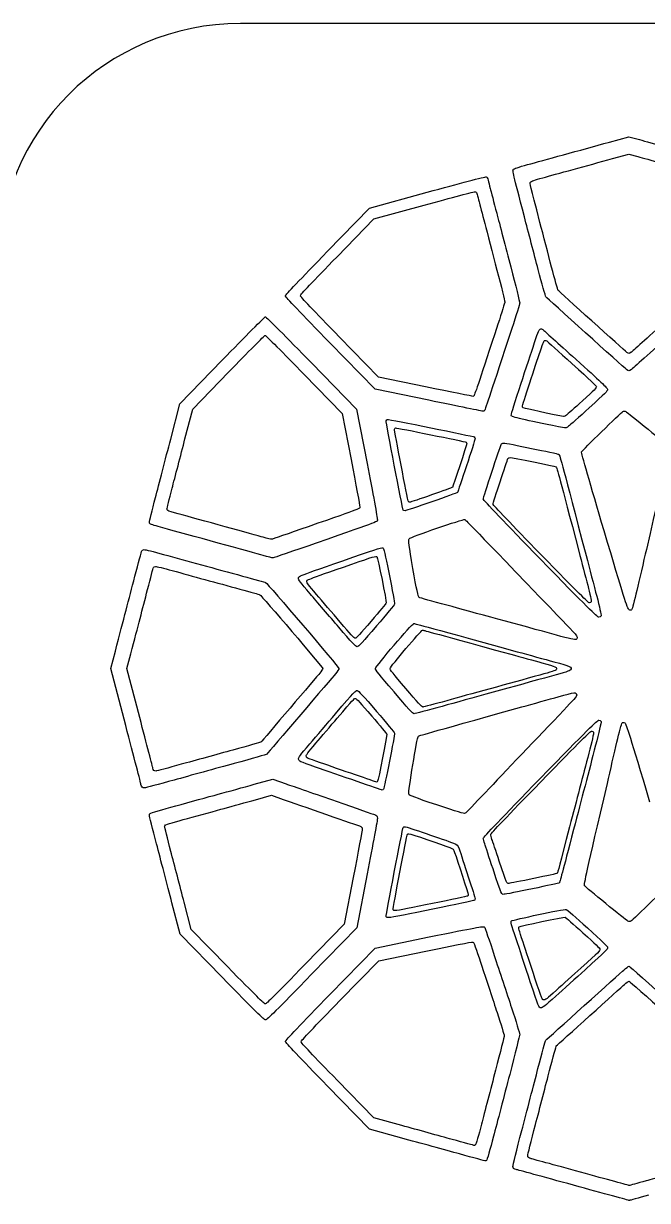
# Model space of a CAD drawing. Extents: x 1192 to 2211, y 426 to 1276.
# Drawn here: x 1711.9 to 1961.5, y 804.7 to 1275.9 of the extents above; entities that cross this region are included whole.
import ezdxf

# ---------------------------------------------------------------- set-up
doc = ezdxf.new("R2010")
doc.units = 0
doc.layers.add('K0102_Printing', color=7, linetype='CONTINUOUS')

msp = doc.modelspace()

# ---------------------------------------------------------------- linework, layer by layer
at = {"layer": 'K0102_Printing', "color": 1}
for points in [[(2114.074147, 1275.868068), (1798.636155, 1275.868068)], [(1947.474151, 1221.786069), (1954.092151, 1223.615069), (1957.659151, 1222.627069)], [(1833.480154, 1184.68807), (1850.331154, 1201.99307), (1873.382153, 1208.33707)], [(1874.015153, 1125.048072), (1852.503154, 1129.446072), (1834.566154, 1147.849071)], [(1954.943151, 1144.246071), (1954.943151, 1144.249071)], [(1776.449156, 1109.612072), (1779.537156, 1121.551072), (1793.858155, 1136.294072)], [(1824.101154, 1135.395072), (1839.339154, 1119.753072), (1842.897154, 1101.403072)], [(1758.346156, 998.036075), (1753.224156, 1017.627075), (1754.790156, 1023.609074)], [(1804.615155, 965.136076), (1811.042155, 966.908076), (1815.687155, 965.302076)], [(1843.755154, 934.064077), (1840.149154, 915.357077), (1824.644154, 899.403078)], [(1793.455155, 898.334078), (1778.962156, 913.222077), (1776.135156, 924.071077)], [(1838.398154, 884.713078), (1853.960154, 900.682077), (1872.754153, 904.531077)], [(1863.263153, 834.692079), (1852.052154, 837.773079), (1837.442154, 852.765079)]]:
    msp.add_lwpolyline(points, dxfattribs=at)
at = {"layer": 'K0102_Printing', "color": 4}
for points in [[(1946.320451, 1228.418969), (1954.089451, 1230.566969), (1958.277451, 1229.406969)], [(1837.292454, 1182.51647), (1852.003454, 1197.62447), (1872.127453, 1203.16347)], [(1872.680453, 1130.449472), (1853.899454, 1134.288472), (1838.240454, 1150.355471)], [(1770.726456, 1109.500972), (1774.378456, 1123.617972), (1791.312455, 1141.051971)], [(1827.074454, 1139.988972), (1845.093454, 1121.492972), (1849.300454, 1099.793973)], [(1955.089451, 1137.379972), (1955.089451, 1137.383972)], [(1746.769456, 1017.634075), (1748.593456, 1024.602074)], [(1752.734456, 994.817075), (1746.769456, 1017.634075)], [(1804.117355, 971.317076), (1811.538355, 973.364076), (1816.902355, 971.509076)], [(1849.312354, 935.438077), (1845.148354, 913.837077), (1827.245354, 895.415078)], [(1791.230355, 894.181078), (1774.495356, 911.372077), (1771.230356, 923.899077)], [(1834.566354, 887.352078), (1852.503354, 905.759077), (1874.167353, 910.196077)], [(1863.226353, 829.696079), (1850.304354, 833.247079), (1833.464354, 850.528079)]]:
    msp.add_lwpolyline(points, dxfattribs=at)
at = {"layer": 'K0102_Printing', "color": 1}
for points in [[(1914.656152, 1212.41707)], [(1833.480154, 1184.68807)], [(1913.854152, 1130.371072)], [(1860.264153, 1113.554072)], [(1771.295156, 1089.808073)], [(1899.707153, 1083.403073)], [(1843.191154, 1059.445074)], [(1844.678154, 1005.650075)], [(1881.160153, 1004.762075)], [(1918.654152, 972.173076)], [(1889.764153, 927.198077)], [(1910.136152, 914.247077)], [(1808.546155, 883.449078)], [(1954.222151, 810.73308)]]:
    msp.add_lwpolyline(points, close=True, dxfattribs=at)
at = {"layer": 'K0102_Printing', "color": 4}
for points in [[(1901.282452, 1177.094471)], [(1827.074454, 1139.988972)], [(1910.109452, 1129.341072)], [(1926.015452, 1103.438072)], [(1885.437453, 1088.153073)], [(1881.247253, 1042.991674)], [(1838.011454, 1034.164974)], [(1879.308453, 1002.528075)], [(1855.882354, 969.388076)], [(1896.645253, 968.028276)], [(1762.195356, 958.927076)], [(1936.267152, 930.732677)], [(1892.503353, 925.567077)], [(1904.105452, 927.278077)], [(1945.562451, 905.938077)], [(1816.628355, 868.380078)], [(1907.624352, 818.37208)]]:
    msp.add_lwpolyline(points, close=True, dxfattribs=at)
at = {"layer": 'K0102_Printing', "color": 1}
for points in [[(1798.636155, 1275.868068), (1744.913156, 1275.868068), (1701.663157, 1232.618069), (1701.663157, 1178.892071)], [(1919.567152, 1214.09707), (1924.817152, 1215.53707), (1937.550152, 1219.04407), (1947.474151, 1221.786069)], [(1957.659151, 1222.627069), (1961.757151, 1221.496069), (1970.341151, 1219.13407), (1983.58915, 1215.49107)], [(1873.382153, 1208.33707), (1886.062153, 1211.82907), (1896.660153, 1214.61007), (1896.937153, 1214.52007)], [(1896.937153, 1214.52007), (1897.242153, 1214.41907), (1897.558153, 1213.88807), (1897.734153, 1213.17307)], [(1897.734153, 1213.17307), (1897.898153, 1212.52007), (1898.281153, 1211.03607), (1898.585153, 1209.87207)], [(1918.480152, 1196.25007), (1914.523152, 1211.37507), (1914.384152, 1211.97007), (1914.656152, 1212.41707)], [(1914.656152, 1212.41707), (1914.820152, 1212.68607), (1916.480152, 1213.25107), (1919.567152, 1214.09707)], [(1898.585153, 1209.87207), (1898.890153, 1208.70807), (1900.050152, 1204.25907), (1901.163152, 1199.98907)], [(1901.163152, 1199.98907), (1902.277152, 1195.72007), (1904.804152, 1186.04007), (1906.777152, 1178.477071)], [(1923.147152, 1178.381071), (1921.860152, 1183.31507), (1919.761152, 1191.35607), (1918.480152, 1196.25007)], [(1816.628155, 1166.813071), (1816.628155, 1167.188071), (1822.394154, 1173.306071), (1833.480154, 1184.68807)], [(1906.777152, 1178.477071), (1908.753152, 1170.915071), (1910.371152, 1164.411071), (1910.371152, 1164.028071)], [(1925.785152, 1169.035071), (1925.622152, 1169.241071), (1924.435152, 1173.444071), (1923.147152, 1178.381071)], [(1953.240151, 1144.243071), (1952.182151, 1145.084071), (1926.125152, 1168.620071), (1925.785152, 1169.035071)], [(1834.566154, 1147.849071), (1822.749154, 1159.970071), (1816.628155, 1166.442071), (1816.628155, 1166.813071)], [(1910.371152, 1164.028071), (1910.371152, 1163.645071), (1908.960152, 1159.032071), (1907.234152, 1153.778071)], [(1968.847151, 1156.692071), (1961.591151, 1150.145071), (1955.336151, 1144.545071), (1954.943151, 1144.246071)], [(1793.858155, 1136.294072), (1801.736155, 1144.404071), (1808.334155, 1151.037071), (1808.522155, 1151.037071)], [(1808.522155, 1151.037071), (1808.710155, 1151.037071), (1815.723155, 1143.997071), (1824.101154, 1135.395072)], [(1907.234152, 1153.778071), (1899.210153, 1129.345072), (1896.531153, 1121.333072), (1896.281153, 1121.005072)], [(1918.159152, 1143.419071), (1919.555152, 1147.661071), (1919.993152, 1148.759071), (1920.359152, 1148.928071)], [(1920.359152, 1148.928071), (1920.692152, 1149.080071), (1920.911152, 1149.048071), (1921.184152, 1148.808071)], [(1921.184152, 1148.808071), (1921.385152, 1148.627071), (1925.925152, 1144.547071), (1931.265152, 1139.738072)], [(1913.854152, 1130.371072), (1915.264152, 1134.632072), (1917.199152, 1140.503071), (1918.159152, 1143.419071)], [(1954.943151, 1144.249071), (1954.065151, 1143.583071), (1954.069151, 1143.583071), (1953.240151, 1144.243071)], [(1931.265152, 1139.738072), (1938.837152, 1132.924072), (1940.992151, 1130.872072), (1941.039151, 1130.434072)], [(1911.493152, 1122.237072), (1911.343152, 1122.522072), (1911.943152, 1124.589072), (1913.854152, 1130.371072)], [(1941.039151, 1130.434072), (1941.094151, 1129.942072), (1940.394151, 1129.234072), (1935.456152, 1124.779072)], [(1895.769153, 1120.653072), (1895.636153, 1120.653072), (1885.847153, 1122.630072), (1874.015153, 1125.048072)], [(1927.842152, 1118.556072), (1917.440152, 1120.596072), (1911.670152, 1121.899072), (1911.493152, 1122.237072)], [(1935.456152, 1124.779072), (1932.351152, 1121.979072), (1929.474152, 1119.411072), (1929.063152, 1119.075072)], [(1896.281153, 1121.005072), (1896.132153, 1120.810072), (1895.902153, 1120.653072), (1895.769153, 1120.653072)], [(1929.063152, 1119.075072), (1928.585152, 1118.682072), (1928.147152, 1118.496072), (1927.842152, 1118.556072)], [(1865.822153, 1084.474073), (1865.577153, 1084.878073), (1860.153153, 1113.259072), (1860.264153, 1113.554072)], [(1860.264153, 1113.554072), (1860.324153, 1113.714072), (1860.512153, 1113.901072), (1860.683153, 1113.967072)], [(1860.683153, 1113.967072), (1861.001153, 1114.091072), (1888.511153, 1108.540072), (1888.950153, 1108.263072)], [(1771.295156, 1089.808073), (1772.432156, 1094.132073), (1774.747156, 1103.045072), (1776.449156, 1109.612072)], [(1889.188153, 1107.685072), (1889.188153, 1107.157072), (1883.703153, 1090.467073), (1883.440153, 1090.197073)], [(1888.950153, 1108.263072), (1889.081153, 1108.178072), (1889.188153, 1107.920072), (1889.188153, 1107.685072)], [(1842.897154, 1101.403072), (1844.857154, 1091.311073), (1846.422154, 1082.745073), (1846.379154, 1082.365073)], [(1899.707153, 1083.403073), (1899.707153, 1083.872073), (1905.264152, 1100.913072), (1905.671152, 1101.695072)], [(1905.671152, 1101.695072), (1905.824152, 1101.991072), (1906.150152, 1102.167072), (1906.542152, 1102.167072)], [(1906.542152, 1102.167072), (1907.320152, 1102.171072), (1924.475152, 1098.654073), (1924.915152, 1098.406073)], [(1924.915152, 1098.406073), (1925.212152, 1098.237073), (1926.349152, 1094.011073), (1934.017152, 1064.599073)], [(1769.234156, 1081.540073), (1769.234156, 1081.761073), (1770.162156, 1085.481073), (1771.295156, 1089.808073)], [(1883.440153, 1090.197073), (1883.335153, 1090.089073), (1879.579153, 1088.713073), (1875.091153, 1087.140073)], [(1866.444153, 1084.261073), (1866.174153, 1084.255073), (1865.895153, 1084.350073), (1865.822153, 1084.474073)], [(1875.091153, 1087.140073), (1870.605153, 1085.564073), (1866.715153, 1084.271073), (1866.444153, 1084.261073)], [(1769.525156, 1080.892073), (1769.367156, 1081.027073), (1769.234156, 1081.318073), (1769.234156, 1081.540073)], [(1773.770156, 1079.568073), (1771.597156, 1080.162073), (1769.687156, 1080.757073), (1769.525156, 1080.892073)], [(1807.710155, 1070.229073), (1804.713155, 1071.071073), (1781.364155, 1077.496073), (1773.770156, 1079.568073)], [(1846.379154, 1082.365073), (1846.290154, 1081.559073), (1848.087154, 1082.249073), (1825.729154, 1074.430073)], [(1918.687152, 1063.478073), (1907.281152, 1075.194073), (1899.707153, 1083.142073), (1899.707153, 1083.403073)], [(1825.729154, 1074.430073), (1817.864155, 1071.682073), (1811.274155, 1069.420073), (1811.078155, 1069.406073)], [(1811.078155, 1069.406073), (1810.888155, 1069.389073), (1809.371155, 1069.763073), (1807.710155, 1070.229073)], [(1843.191154, 1059.445074), (1851.789154, 1062.434073), (1852.942154, 1062.779073), (1853.233154, 1062.469073)], [(1853.233154, 1062.469073), (1853.569154, 1062.117073), (1857.107154, 1044.534074), (1856.971154, 1043.908074)], [(1938.282152, 1043.987074), (1937.774152, 1043.987074), (1934.398152, 1047.343074), (1918.687152, 1063.478073)], [(1934.017152, 1064.599073), (1935.095152, 1060.454073), (1936.699152, 1054.324074), (1937.579152, 1050.977074)], [(1761.492156, 1049.351074), (1762.679156, 1053.952074), (1763.739156, 1057.880074), (1763.846156, 1058.078074)], [(1763.846156, 1058.078074), (1763.953156, 1058.278074), (1764.305156, 1058.477074), (1764.634156, 1058.517074)], [(1764.634156, 1058.517074), (1764.963156, 1058.558074), (1767.981156, 1057.829074), (1771.339156, 1056.900074)], [(1771.339156, 1056.900074), (1779.348156, 1054.684074), (1789.111155, 1052.001074), (1798.451155, 1049.444074)], [(1825.231154, 1052.518074), (1825.302154, 1053.281074), (1823.981154, 1052.773074), (1843.191154, 1059.445074)], [(1829.098154, 1047.277074), (1825.745154, 1051.180074), (1825.183154, 1051.942074), (1825.231154, 1052.518074)], [(1937.579152, 1050.977074), (1938.462152, 1047.611074), (1939.114152, 1044.691074), (1939.035152, 1044.440074)], [(1754.790156, 1023.609074), (1757.832156, 1035.224074), (1759.355156, 1041.077074), (1761.492156, 1049.351074)], [(1798.451155, 1049.444074), (1802.607155, 1048.308074), (1806.186155, 1047.305074), (1806.403155, 1047.215074)], [(1806.403155, 1047.215074), (1806.983155, 1046.973074), (1831.615154, 1018.082075), (1831.615154, 1017.643075)], [(1838.545154, 1036.241074), (1835.508154, 1039.798074), (1831.257154, 1044.764074), (1829.098154, 1047.277074)], [(1856.971154, 1043.908074), (1856.933154, 1043.730074), (1854.245154, 1040.476074), (1851.001154, 1036.680074)], [(1939.035152, 1044.440074), (1938.944152, 1044.143074), (1938.687152, 1043.987074), (1938.282152, 1043.987074)], [(1851.001154, 1036.680074), (1846.513154, 1031.427074), (1844.978154, 1029.778074), (1844.588154, 1029.778074)], [(1844.588154, 1029.778074), (1844.193154, 1029.778074), (1842.739154, 1031.332074), (1838.545154, 1036.241074)], [(1858.485154, 1017.704075), (1858.578154, 1018.436075), (1870.957153, 1032.995074), (1871.487153, 1032.995074)], [(1871.487153, 1032.995074), (1871.929153, 1032.995074), (1872.438153, 1032.855074), (1906.804152, 1023.388074)], [(1906.804152, 1023.388074), (1910.667152, 1022.323074), (1916.287152, 1020.782074), (1919.289152, 1019.963075)], [(1864.778153, 1009.660075), (1859.627154, 1015.694075), (1858.426154, 1017.224075), (1858.485154, 1017.704075)], [(1919.289152, 1019.963075), (1924.940152, 1018.422075), (1925.509152, 1018.146075), (1924.985152, 1017.188075)], [(1830.377154, 1015.795075), (1829.401154, 1014.638075), (1807.433155, 988.880075), (1806.856155, 988.220075)], [(1831.615154, 1017.643075), (1831.615154, 1017.439075), (1831.057154, 1016.607075), (1830.377154, 1015.795075)], [(1918.477152, 1015.058075), (1906.207152, 1011.691075), (1890.052153, 1007.232075), (1881.160153, 1004.762075)], [(1924.985152, 1017.188075), (1924.833152, 1016.905075), (1922.873152, 1016.263075), (1918.477152, 1015.058075)], [(1871.646153, 1002.230075), (1871.274153, 1002.213075), (1869.539153, 1004.087075), (1864.778153, 1009.660075)], [(1837.401154, 997.842075), (1843.894154, 1005.456075), (1844.075154, 1005.650075), (1844.678154, 1005.650075)], [(1844.678154, 1005.650075), (1845.068154, 1005.650075), (1846.665154, 1003.928075), (1851.164154, 998.655075)], [(1881.160153, 1004.762075), (1876.202153, 1003.381075), (1871.919153, 1002.243075), (1871.646153, 1002.230075)], [(1763.584156, 977.839076), (1763.520156, 978.171076), (1761.163156, 987.261075), (1758.346156, 998.036075)], [(1828.797154, 987.775075), (1830.929154, 990.261075), (1834.801154, 994.789075), (1837.401154, 997.842075)], [(1851.164154, 998.655075), (1854.446154, 994.809075), (1857.165154, 991.513075), (1857.204154, 991.332075)], [(1857.204154, 991.332075), (1857.309154, 990.830075), (1853.780154, 972.864076), (1853.508154, 972.527076)], [(1918.654152, 972.173076), (1935.131152, 989.097075), (1938.647152, 992.593075), (1939.180152, 992.593075)], [(1939.969152, 992.133075), (1940.047151, 991.880075), (1939.183152, 988.131075), (1938.050152, 983.806075)], [(1939.180152, 992.593075), (1939.600152, 992.593075), (1939.876152, 992.433075), (1939.969152, 992.133075)], [(1795.621155, 985.013075), (1789.516155, 983.339075), (1780.223155, 980.777075), (1774.967156, 979.315076)], [(1806.856155, 988.220075), (1806.779155, 988.132075), (1801.721155, 986.687075), (1795.621155, 985.013075)], [(1824.987154, 982.564075), (1824.927154, 983.161075), (1825.452154, 983.876075), (1828.797154, 987.775075)], [(1830.709154, 979.921076), (1825.140154, 981.846075), (1825.055154, 981.885075), (1824.987154, 982.564075)], [(1938.050152, 983.806075), (1935.592152, 974.416076), (1933.195152, 965.236076), (1930.361152, 954.345076)], [(1764.789156, 976.645076), (1764.087156, 976.625076), (1763.752156, 976.957076), (1763.584156, 977.839076)], [(1774.967156, 979.315076), (1769.708156, 977.856076), (1765.127156, 976.652076), (1764.789156, 976.645076)], [(1844.609154, 975.097076), (1840.074154, 976.675076), (1833.820154, 978.846076), (1830.709154, 979.921076)], [(1853.062154, 972.231076), (1852.948154, 972.231076), (1849.144154, 973.520076), (1844.609154, 975.097076)], [(1853.508154, 972.527076), (1853.377154, 972.362076), (1853.178154, 972.231076), (1853.062154, 972.231076)], [(1898.769153, 951.252076), (1898.769153, 951.586076), (1905.349152, 958.506076), (1918.654152, 972.173076)], [(1777.478156, 957.657076), (1782.190155, 958.956076), (1788.779155, 960.772076), (1792.118155, 961.692076)], [(1792.118155, 961.692076), (1795.457155, 962.612076), (1801.080155, 964.161076), (1804.615155, 965.136076)], [(1815.687155, 965.302076), (1818.241155, 964.415076), (1826.062154, 961.689076), (1833.068154, 959.243076)], [(1768.607156, 955.038076), (1768.773156, 955.176076), (1772.761156, 956.354076), (1777.478156, 957.657076)], [(1833.068154, 959.243076), (1840.074154, 956.797076), (1846.018154, 954.737076), (1846.282154, 954.663076)], [(1768.310156, 954.406076), (1768.310156, 954.615076), (1768.445156, 954.899076), (1768.607156, 955.038076)], [(1770.807156, 944.473076), (1769.433156, 949.727076), (1768.310156, 954.196076), (1768.310156, 954.406076)], [(1847.357154, 953.411076), (1847.357154, 953.056076), (1845.737154, 944.351076), (1843.755154, 934.064077)], [(1846.282154, 954.663076), (1847.047154, 954.449076), (1847.351154, 954.097076), (1847.357154, 953.411076)], [(1930.361152, 954.345076), (1926.404152, 939.159077), (1925.513152, 935.829077), (1925.363152, 935.676077)], [(1859.692154, 921.072077), (1859.566154, 921.406077), (1865.187153, 950.854076), (1865.464153, 951.310076)], [(1865.464153, 951.310076), (1865.541153, 951.442076), (1865.808153, 951.548076), (1866.052153, 951.548076)], [(1866.052153, 951.548076), (1866.475153, 951.548076), (1879.405153, 947.150076), (1882.428153, 945.980076)], [(1899.278153, 949.278076), (1898.998153, 950.087076), (1898.769153, 950.975076), (1898.769153, 951.252076)], [(1902.183152, 940.527076), (1900.866152, 944.529076), (1899.559153, 948.469076), (1899.278153, 949.278076)], [(1776.135156, 924.071077), (1774.575156, 930.035077), (1772.180156, 939.217077), (1770.807156, 944.473076)], [(1882.428153, 945.980076), (1883.780153, 945.454076), (1883.830153, 945.405076), (1884.342153, 944.017076)], [(1884.342153, 944.017076), (1885.482153, 940.911076), (1889.764153, 927.631077), (1889.764153, 927.198077)], [(1906.028152, 931.667077), (1905.052152, 931.637077), (1905.298152, 931.074077), (1902.183152, 940.527076)], [(1916.015152, 933.603077), (1910.959152, 932.552077), (1906.462152, 931.681077), (1906.028152, 931.667077)], [(1925.363152, 935.676077), (1925.281152, 935.591077), (1921.075152, 934.658077), (1916.015152, 933.603077)], [(1875.519153, 923.610077), (1867.942153, 922.050077), (1861.308153, 920.768077), (1860.779153, 920.758077)], [(1889.530153, 926.591077), (1889.401153, 926.508077), (1883.097153, 925.166077), (1875.519153, 923.610077)], [(1889.764153, 927.198077), (1889.764153, 926.944077), (1889.659153, 926.673077), (1889.530153, 926.591077)], [(1860.779153, 920.758077), (1860.154153, 920.745077), (1859.771154, 920.857077), (1859.692154, 921.072077)], [(1911.703152, 908.149077), (1910.054152, 913.157077), (1909.847152, 913.959077), (1910.136152, 914.247077)], [(1910.136152, 914.247077), (1910.471152, 914.586077), (1927.917152, 918.269077), (1928.525152, 918.131077)], [(1928.525152, 918.131077), (1928.702152, 918.092077), (1931.916152, 915.296077), (1935.671152, 911.918077)], [(1935.671152, 911.918077), (1940.813151, 907.289077), (1942.495151, 905.643077), (1942.495151, 905.242077)], [(1872.754153, 904.531077), (1888.856153, 907.825077), (1891.597153, 908.330077), (1891.875153, 908.035077)], [(1891.875153, 908.035077), (1892.054153, 907.846077), (1893.613153, 903.393077), (1895.342153, 898.136078)], [(1916.461152, 893.719078), (1914.890152, 898.487078), (1912.748152, 904.983077), (1911.703152, 908.149077)], [(1942.495151, 905.242077), (1942.495151, 904.624077), (1942.304151, 904.437077), (1934.876152, 897.758078)], [(1808.546155, 883.449078), (1808.072155, 883.449078), (1804.933155, 886.545078), (1793.455155, 898.334078)], [(1824.644154, 899.403078), (1812.351155, 886.748078), (1809.022155, 883.449078), (1808.546155, 883.449078)], [(1895.342153, 898.136078), (1897.067153, 892.883078), (1899.761153, 884.703078), (1901.323152, 879.962078)], [(1934.876152, 897.758078), (1931.899152, 895.079078), (1927.480152, 891.094078), (1925.056152, 888.900078)], [(1919.979152, 884.981078), (1919.319152, 885.049078), (1919.289152, 885.124078), (1916.461152, 893.719078)], [(1925.030152, 866.626078), (1925.722152, 867.263078), (1951.167151, 890.153078), (1952.300151, 891.161078)], [(1952.300151, 891.161078), (1953.101151, 891.869078), (1953.922151, 892.452078), (1954.126151, 892.452078)], [(1954.126151, 892.452078), (1954.562151, 892.452078), (1983.13015, 866.762078), (1983.36815, 866.156078)], [(1925.056152, 888.900078), (1921.268152, 885.473078), (1920.551152, 884.921078), (1919.979152, 884.981078)], [(1822.836154, 868.253078), (1822.836154, 868.579078), (1828.146154, 874.193078), (1838.398154, 884.713078)], [(1901.323152, 879.962078), (1902.886152, 875.217078), (1904.164152, 871.062078), (1904.164152, 870.730078)], [(1837.442154, 852.765079), (1827.831154, 862.634078), (1822.836154, 867.931078), (1822.836154, 868.253078)], [(1904.164152, 870.730078), (1904.164152, 870.398078), (1902.601152, 864.139078), (1900.690152, 856.819079)], [(1922.343152, 856.752079), (1923.733152, 862.102078), (1924.941152, 866.544078), (1925.030152, 866.626078)], [(1900.690152, 856.819079), (1898.781153, 849.503079), (1896.253153, 839.827079), (1895.078153, 835.316079)], [(1916.691152, 835.091079), (1918.412152, 841.655079), (1920.953152, 851.404079), (1922.343152, 856.752079)], [(1883.307153, 829.172079), (1878.448153, 830.514079), (1869.427153, 832.998079), (1863.263153, 834.692079)], [(1895.078153, 835.316079), (1893.901153, 830.809079), (1892.807153, 827.037079), (1892.648153, 826.932079)], [(1913.568152, 822.624079), (1913.568152, 822.914079), (1914.972152, 828.524079), (1916.691152, 835.091079)], [(1892.251153, 826.739079), (1892.194153, 826.735079), (1888.168153, 827.834079), (1883.307153, 829.172079)], [(1892.648153, 826.932079), (1892.488153, 826.827079), (1892.308153, 826.742079), (1892.251153, 826.739079)], [(1914.764152, 821.490079), (1913.936152, 821.661079), (1913.568152, 822.008079), (1913.568152, 822.624079)], [(1934.687152, 816.04308), (1924.060152, 818.97308), (1915.094152, 821.425079), (1914.764152, 821.490079)], [(1954.222151, 810.73308), (1954.103151, 810.72308), (1945.311151, 813.11108), (1934.687152, 816.04308)], [(1980.56915, 817.95508), (1973.317151, 815.97208), (1964.471151, 813.54308), (1960.911151, 812.55208)], [(1960.911151, 812.55208), (1957.352151, 811.56408), (1954.341151, 810.74308), (1954.222151, 810.73308)]]:
    msp.add_open_spline(points, degree=3, dxfattribs=at)
at = {"layer": 'K0102_Printing', "color": 4}
for points in [[(1913.554452, 1219.39197), (1919.718452, 1221.082969), (1934.667452, 1225.199969), (1946.320451, 1228.418969)], [(1958.277451, 1229.406969), (1963.089451, 1228.078969), (1973.167451, 1225.305969), (1988.72245, 1221.027969)], [(1912.277452, 1198.43797), (1907.632452, 1216.19597), (1907.468452, 1216.89497), (1907.788452, 1217.41897)], [(1907.788452, 1217.41897), (1907.980452, 1217.73497), (1909.929452, 1218.39897), (1913.554452, 1219.39197)], [(1872.127453, 1203.16347), (1883.197453, 1206.21147), (1892.449453, 1208.63947), (1892.691453, 1208.56147)], [(1892.691453, 1208.56147), (1892.958453, 1208.47247), (1893.234453, 1208.00947), (1893.387453, 1207.38547)], [(1893.387453, 1207.38547), (1893.530453, 1206.81447), (1893.865453, 1205.51947), (1894.130453, 1204.50347)], [(1894.130453, 1204.50347), (1894.396453, 1203.48647), (1895.409453, 1199.60247), (1896.381453, 1195.87547)], [(1917.757452, 1177.457971), (1916.246452, 1183.25097), (1913.781452, 1192.69197), (1912.277452, 1198.43797)], [(1896.381453, 1195.87547), (1897.353453, 1192.14847), (1899.559453, 1183.69747), (1901.282452, 1177.094471)], [(1822.579454, 1166.911471), (1822.579454, 1167.238471), (1827.613454, 1172.579471), (1837.292454, 1182.51647)], [(1901.282452, 1177.094471), (1903.007452, 1170.492471), (1904.420452, 1164.814471), (1904.420452, 1164.479471)], [(1920.855452, 1166.484971), (1920.663452, 1166.726971), (1919.269452, 1171.660971), (1917.757452, 1177.457971)], [(1838.240454, 1150.355471), (1827.923454, 1160.937471), (1822.579454, 1166.587471), (1822.579454, 1166.911471)], [(1904.420452, 1164.479471), (1904.420452, 1164.145471), (1903.188452, 1160.118471), (1901.681452, 1155.531471)], [(1953.089451, 1137.375972), (1951.847451, 1138.363972), (1921.253452, 1165.996971), (1920.855452, 1166.484971)], [(1791.312455, 1141.051971), (1800.628455, 1150.641971), (1808.429455, 1158.484971), (1808.652455, 1158.484971)], [(1808.652455, 1158.484971), (1808.874455, 1158.484971), (1817.167455, 1150.160971), (1827.074454, 1139.988972)], [(1901.681452, 1155.531471), (1894.676453, 1134.200472), (1892.337453, 1127.206472), (1892.119453, 1126.919472)], [(1915.714452, 1146.329071), (1917.531452, 1151.852071), (1918.101452, 1153.282071), (1918.578452, 1153.501071)], [(1918.578452, 1153.501071), (1919.011452, 1153.700071), (1919.296452, 1153.657071), (1919.652452, 1153.345071)], [(1919.652452, 1153.345071), (1919.913452, 1153.110071), (1925.824452, 1147.798071), (1932.777452, 1141.536071)], [(1971.413451, 1151.992971), (1962.894451, 1144.305971), (1955.550451, 1137.730972), (1955.089451, 1137.379972)], [(1910.109452, 1129.341072), (1911.945452, 1134.888072), (1914.464452, 1142.532071), (1915.714452, 1146.329071)], [(1932.777452, 1141.536071), (1942.636451, 1132.665072), (1945.441451, 1129.993072), (1945.503451, 1129.423072)], [(1955.089451, 1137.383972), (1954.058451, 1136.601972), (1954.062451, 1136.601972), (1953.089451, 1137.375972)], [(1891.672453, 1126.612472), (1891.556453, 1126.612472), (1883.009453, 1128.338472), (1872.680453, 1130.449472)], [(1892.119453, 1126.919472), (1891.989453, 1126.749472), (1891.788453, 1126.612472), (1891.672453, 1126.612472)], [(1907.035452, 1118.751072), (1906.839452, 1119.122072), (1907.621452, 1121.813072), (1910.109452, 1129.341072)], [(1945.503451, 1129.423072), (1945.574451, 1128.782072), (1944.663451, 1127.860072), (1938.234452, 1122.060072)], [(1938.234452, 1122.060072), (1934.191452, 1118.415072), (1930.445452, 1115.071072), (1929.910452, 1114.634072)], [(1863.781453, 1081.118073), (1863.480453, 1081.614073), (1856.812454, 1116.501072), (1856.949454, 1116.864072)], [(1856.949454, 1116.864072), (1857.023454, 1117.060072), (1857.253454, 1117.290072), (1857.464454, 1117.372072)], [(1857.464454, 1117.372072), (1857.855454, 1117.524072), (1891.671453, 1110.700072), (1892.210453, 1110.360072)], [(1928.320452, 1113.958072), (1914.777452, 1116.614072), (1907.265452, 1118.310072), (1907.035452, 1118.751072)], [(1935.120352, 1104.445072), (1935.382352, 1104.943072), (1950.771351, 1119.934072), (1951.640351, 1120.537072)], [(1951.640351, 1120.537072), (1951.967351, 1120.766072), (1952.411351, 1120.772072), (1952.826351, 1120.554072)], [(1952.826351, 1120.554072), (1953.654351, 1120.124072), (1969.903351, 1106.836072), (1970.232351, 1106.328072)], [(1929.910452, 1114.634072), (1929.288452, 1114.122072), (1928.718452, 1113.880072), (1928.320452, 1113.958072)], [(1764.632456, 1086.082973), (1765.976456, 1091.195973), (1768.714456, 1101.734972), (1770.726456, 1109.500972)], [(1892.503453, 1109.649072), (1892.503453, 1109.001072), (1885.761453, 1088.485073), (1885.437453, 1088.153073)], [(1892.210453, 1110.360072), (1892.371453, 1110.255072), (1892.503453, 1109.938072), (1892.503453, 1109.649072)], [(1895.800453, 1085.454073), (1895.800453, 1086.017073), (1902.460452, 1106.442072), (1902.949452, 1107.380072)], [(1902.949452, 1107.380072), (1903.132452, 1107.735072), (1903.523452, 1107.946072), (1903.992452, 1107.946072)], [(1903.992452, 1107.946072), (1904.925452, 1107.950072), (1925.488452, 1103.735072), (1926.015452, 1103.438072)], [(1926.015452, 1103.438072), (1926.371452, 1103.235072), (1927.734452, 1098.169073), (1936.925452, 1062.915073)], [(1944.166351, 1072.725073), (1938.586352, 1091.513073), (1934.975352, 1104.168072), (1935.120352, 1104.445072)], [(1970.232351, 1106.328072), (1970.453351, 1105.983072), (1969.306351, 1100.864072), (1961.061351, 1065.376073)], [(1849.300454, 1099.793973), (1851.617454, 1087.859973), (1853.468454, 1077.730973), (1853.417454, 1077.281973)], [(1762.195456, 1076.305973), (1762.195456, 1076.566973), (1763.292456, 1080.965973), (1764.632456, 1086.082973)], [(1875.175453, 1084.395073), (1869.660453, 1082.458073), (1864.878453, 1080.868073), (1864.546453, 1080.856073)], [(1885.437453, 1088.153073), (1885.308453, 1088.020073), (1880.691453, 1086.329073), (1875.175453, 1084.395073)], [(1918.550452, 1061.571073), (1904.878452, 1075.614073), (1895.800453, 1085.142073), (1895.800453, 1085.454073)], [(1864.546453, 1080.856073), (1864.214453, 1080.849073), (1863.871453, 1080.966073), (1863.781453, 1081.118073)], [(1762.538456, 1075.539973), (1762.351456, 1075.699973), (1762.195456, 1076.043973), (1762.195456, 1076.305973)], [(1767.558456, 1073.973973), (1764.988456, 1074.676973), (1762.730456, 1075.379973), (1762.538456, 1075.539973)], [(1853.417454, 1077.281973), (1853.312454, 1076.328973), (1855.437454, 1077.144973), (1828.999454, 1067.898973)], [(1866.112253, 1069.640673), (1866.644253, 1070.324673), (1887.863253, 1077.603673), (1888.398253, 1077.286673)], [(1888.398253, 1077.286673), (1888.844253, 1077.021673), (1889.274253, 1076.575673), (1918.292252, 1046.429674)], [(1807.691455, 1062.930973), (1804.148455, 1063.926973), (1776.538456, 1071.523973), (1767.558456, 1073.973973)], [(1867.645253, 1057.751674), (1866.060253, 1066.927673), (1865.764253, 1069.192673), (1866.112253, 1069.640673)], [(1954.108351, 1041.123074), (1953.568351, 1041.406074), (1951.854351, 1046.849074), (1944.166351, 1072.725073)], [(1759.140456, 1064.747073), (1759.265456, 1064.981073), (1759.675456, 1065.212073), (1760.058456, 1065.259073)], [(1760.058456, 1065.259073), (1760.441456, 1065.306073), (1763.956456, 1064.458073), (1767.867456, 1063.376073)], [(1828.999454, 1067.898973), (1819.699455, 1064.648973), (1811.906455, 1061.973973), (1811.675455, 1061.957973)], [(1843.628454, 1062.219973), (1854.023454, 1065.832973), (1855.417454, 1066.250973), (1855.769454, 1065.875973)], [(1855.769454, 1065.875973), (1856.175454, 1065.449973), (1860.453453, 1044.191974), (1860.288453, 1043.434974)], [(1961.061351, 1065.376073), (1959.897351, 1060.375073), (1958.185351, 1052.977074), (1957.255351, 1048.934074)], [(1756.398456, 1054.583074), (1757.781456, 1059.942074), (1759.015456, 1064.517073), (1759.140456, 1064.747073)], [(1767.867456, 1063.376073), (1777.195456, 1060.794073), (1788.566455, 1057.669074), (1799.445455, 1054.692074)], [(1811.675455, 1061.957973), (1811.449455, 1061.937973), (1809.656455, 1062.379973), (1807.691455, 1062.930973)], [(1821.913454, 1053.844974), (1821.999454, 1054.766974), (1820.402454, 1054.152974), (1843.628454, 1062.219973)], [(1942.038451, 1038.208074), (1941.429451, 1038.208074), (1937.382452, 1042.231074), (1918.550452, 1061.571073)], [(1936.925452, 1062.915073), (1938.218452, 1057.946074), (1940.140451, 1050.599074), (1941.195451, 1046.587074)], [(1870.126253, 1046.135674), (1869.740253, 1046.341674), (1869.112253, 1049.272674), (1867.645253, 1057.751674)], [(1748.593456, 1024.602074), (1752.136456, 1038.130074), (1753.910456, 1044.946074), (1756.398456, 1054.583074)], [(1799.445455, 1054.692074), (1804.285455, 1053.368074), (1808.453455, 1052.200074), (1808.706455, 1052.095074)], [(1808.706455, 1052.095074), (1809.382455, 1051.813074), (1838.070454, 1018.165075), (1838.070454, 1017.653075)], [(1826.589454, 1047.508974), (1822.535454, 1052.226974), (1821.855454, 1053.148974), (1821.913454, 1053.844974)], [(1838.011454, 1034.164974), (1834.339454, 1038.465974), (1829.199454, 1044.469974), (1826.589454, 1047.508974)], [(1881.247253, 1042.991674), (1875.415253, 1044.568674), (1870.409253, 1045.985674), (1870.126253, 1046.135674)], [(1918.292252, 1046.429674), (1921.554252, 1043.039674), (1926.304252, 1038.116674), (1928.844252, 1035.491674)], [(1941.195451, 1046.587074), (1942.253451, 1042.552074), (1943.035451, 1039.052074), (1942.941451, 1038.751074)], [(1957.255351, 1048.934074), (1956.317351, 1044.870074), (1955.383351, 1041.407074), (1955.159351, 1041.184074)], [(1860.288453, 1043.434974), (1860.242453, 1043.219974), (1856.992454, 1039.285974), (1853.070454, 1034.695974)], [(1925.085252, 1031.026674), (1910.682252, 1034.978674), (1891.703253, 1040.156674), (1881.247253, 1042.991674)], [(1942.941451, 1038.751074), (1942.831451, 1038.395074), (1942.523451, 1038.208074), (1942.038451, 1038.208074)], [(1955.159351, 1041.184074), (1954.897351, 1040.920074), (1954.537351, 1040.898074), (1954.108351, 1041.123074)], [(1845.316454, 1026.351974), (1844.839454, 1026.351974), (1843.081454, 1028.230974), (1838.011454, 1034.164974)], [(1853.070454, 1034.695974), (1847.644454, 1028.344974), (1845.788454, 1026.351974), (1845.316454, 1026.351974)], [(1852.691454, 1017.720075), (1852.800454, 1018.579075), (1867.331453, 1035.669074), (1867.953453, 1035.669074)], [(1867.953453, 1035.669074), (1868.472453, 1035.669074), (1869.070453, 1035.505074), (1909.410452, 1024.392074)], [(1928.844252, 1035.491674), (1933.624252, 1030.550674), (1934.033252, 1029.931674), (1932.931252, 1029.277674)], [(1932.931252, 1029.277674), (1932.608252, 1029.082674), (1930.244252, 1029.608674), (1925.085252, 1031.026674)], [(1909.410452, 1024.392074), (1913.945452, 1023.142074), (1920.542452, 1021.333074), (1924.066452, 1020.372074)], [(1860.078453, 1008.278075), (1854.031454, 1015.360075), (1852.621454, 1017.157075), (1852.691454, 1017.720075)], [(1924.066452, 1020.372074), (1930.699452, 1018.563075), (1931.367452, 1018.239075), (1930.753452, 1017.114075)], [(1836.628454, 1015.501075), (1835.492454, 1014.153075), (1809.906455, 984.153075), (1809.234455, 983.384075)], [(1838.070454, 1017.653075), (1838.070454, 1017.415075), (1837.421454, 1016.446075), (1836.628454, 1015.501075)], [(1923.113452, 1014.614075), (1908.710452, 1010.661075), (1889.746453, 1005.427075), (1879.308453, 1002.528075)], [(1930.753452, 1017.114075), (1930.574452, 1016.782075), (1928.273452, 1016.028075), (1923.113452, 1014.614075)], [(1836.695354, 999.544075), (1844.429354, 1008.614075), (1844.644354, 1008.845075), (1845.363354, 1008.845075)], [(1845.363354, 1008.845075), (1845.828354, 1008.845075), (1847.730354, 1006.794075), (1853.089354, 1000.513075)], [(1868.140453, 999.556075), (1867.703453, 999.536075), (1865.667453, 1001.735075), (1860.078453, 1008.278075)], [(1925.818252, 1006.376275), (1932.436252, 1008.242275), (1933.175252, 1008.308275), (1933.228252, 1007.028275)], [(1911.186252, 1002.273275), (1915.717252, 1003.538275), (1922.303252, 1005.385275), (1925.818252, 1006.376275)], [(1933.228252, 1007.028275), (1933.246252, 1006.651275), (1931.662252, 1004.820275), (1927.967252, 1000.950275)], [(1826.445354, 987.552075), (1828.984354, 990.513075), (1833.597354, 995.907075), (1836.695354, 999.544075)], [(1853.089354, 1000.513075), (1856.999354, 995.931075), (1860.238353, 992.005075), (1860.285353, 991.790075)], [(1879.308453, 1002.528075), (1873.488453, 1000.907075), (1868.460453, 999.571075), (1868.140453, 999.556075)], [(1869.842253, 990.586275), (1870.287253, 990.854275), (1870.884253, 991.021275), (1911.186252, 1002.273275)], [(1927.967252, 1000.950275), (1917.658252, 990.143275), (1904.099252, 975.889276), (1896.645253, 968.028276)], [(1758.835456, 971.294076), (1758.761456, 971.681076), (1756.015456, 982.267075), (1752.734456, 994.817075)], [(1918.550452, 973.622076), (1937.402452, 992.985075), (1941.425451, 996.985075), (1942.035451, 996.985075)], [(1942.937451, 996.458075), (1943.027451, 996.169075), (1942.038451, 991.880075), (1940.742451, 986.931075)], [(1942.035451, 996.985075), (1942.515451, 996.985075), (1942.831451, 996.802075), (1942.937451, 996.458075)], [(1949.244151, 988.126675), (1950.182151, 992.190675), (1951.116151, 995.653675), (1951.340151, 995.876675)], [(1951.340151, 995.876675), (1951.602151, 996.140675), (1951.962151, 996.162675), (1952.392151, 995.937675)], [(1952.392151, 995.937675), (1952.931151, 995.654675), (1954.645151, 990.211675), (1962.333151, 964.335676)], [(1860.285353, 991.790075), (1860.410353, 991.192075), (1856.206354, 969.790076), (1855.882354, 969.388076)], [(1866.005253, 967.340276), (1865.656253, 968.133276), (1869.309253, 990.266275), (1869.842253, 990.586275)], [(1821.906354, 981.345075), (1821.835354, 982.056075), (1822.460354, 982.907075), (1826.445354, 987.552075)], [(1940.742451, 986.931075), (1937.929452, 976.188076), (1935.187452, 965.685076), (1931.945452, 953.224076)], [(1945.438151, 971.684676), (1946.602151, 976.684676), (1948.314151, 984.083675), (1949.244151, 988.126675)], [(1809.234455, 983.384075), (1809.144455, 983.282075), (1803.253455, 981.599075), (1796.148455, 979.649076)], [(1828.722354, 978.196076), (1822.089354, 980.489075), (1821.988354, 980.536075), (1821.906354, 981.345075)], [(1796.148455, 979.649076), (1789.038455, 977.700076), (1778.214456, 974.716076), (1772.093456, 973.013076)], [(1845.281354, 972.450076), (1839.878354, 974.329076), (1832.429354, 976.915076), (1828.722354, 978.196076)], [(1760.238456, 969.903076), (1759.421456, 969.880076), (1759.031456, 970.267076), (1758.835456, 971.294076)], [(1772.093456, 973.013076), (1765.968456, 971.313076), (1760.632456, 969.911076), (1760.238456, 969.903076)], [(1789.687355, 967.341076), (1793.542355, 968.403076), (1800.035355, 970.192076), (1804.117355, 971.317076)], [(1816.902355, 971.509076), (1819.851355, 970.485076), (1828.882354, 967.337076), (1836.972354, 964.513076)], [(1855.351354, 969.036076), (1855.214354, 969.036076), (1850.683354, 970.571076), (1845.281354, 972.450076)], [(1895.800453, 949.685076), (1895.800453, 950.067076), (1903.328452, 957.985076), (1918.550452, 973.622076)], [(1936.267152, 930.732677), (1936.046152, 931.077677), (1937.193152, 936.196677), (1945.438151, 971.684676)], [(1772.781356, 962.681076), (1778.222356, 964.181076), (1785.831355, 966.278076), (1789.687355, 967.341076)], [(1855.882354, 969.388076), (1855.726354, 969.192076), (1855.488354, 969.036076), (1855.351354, 969.036076)], [(1877.200253, 963.052276), (1868.369253, 966.008276), (1866.235253, 966.822276), (1866.005253, 967.340276)], [(1896.645253, 968.028276), (1892.491253, 963.641276), (1888.870253, 959.906276), (1888.603253, 959.728276)], [(1762.538356, 959.657076), (1762.730356, 959.817076), (1767.335356, 961.177076), (1772.781356, 962.681076)], [(1836.972354, 964.513076), (1845.062354, 961.688076), (1851.925354, 959.310076), (1852.230354, 959.224076)], [(1888.603253, 959.728276), (1888.239253, 959.486276), (1885.361253, 960.322276), (1877.200253, 963.052276)], [(1762.195356, 958.927076), (1762.195356, 959.169076), (1762.351356, 959.497076), (1762.538356, 959.657076)], [(1765.078356, 947.458076), (1763.492356, 953.524076), (1762.195356, 958.685076), (1762.195356, 958.927076)], [(1853.472354, 957.778076), (1853.472354, 957.368076), (1851.601354, 947.317076), (1849.312354, 935.438077)], [(1852.230354, 959.224076), (1853.113354, 958.977076), (1853.464354, 958.571076), (1853.472354, 957.778076)], [(1856.953354, 918.325077), (1856.804354, 918.720077), (1863.449353, 953.532076), (1863.777353, 954.071076)], [(1863.777353, 954.071076), (1863.867353, 954.227076), (1864.183353, 954.352076), (1864.472353, 954.352076)], [(1864.472353, 954.352076), (1864.972353, 954.352076), (1880.257353, 949.153076), (1883.831353, 947.770076)], [(1931.945452, 953.224076), (1927.417452, 935.849077), (1926.398452, 932.040077), (1926.226452, 931.864077)], [(1771.230356, 923.899077), (1769.429356, 930.786077), (1766.663356, 941.388076), (1765.078356, 947.458076)], [(1883.831353, 947.770076), (1885.429353, 947.149076), (1885.488353, 947.091076), (1886.093353, 945.450076)], [(1896.382453, 947.427076), (1896.062453, 948.352076), (1895.800453, 949.368076), (1895.800453, 949.685076)], [(1899.706453, 937.415077), (1898.199453, 941.993076), (1896.703453, 946.501076), (1896.382453, 947.427076)], [(1886.093353, 945.450076), (1887.441353, 941.778076), (1892.503353, 926.079077), (1892.503353, 925.567077)], [(1904.105452, 927.278077), (1902.988452, 927.243077), (1903.269452, 926.599077), (1899.706453, 937.415077)], [(1915.531452, 929.493077), (1909.746452, 928.290077), (1904.601452, 927.294077), (1904.105452, 927.278077)], [(1926.226452, 931.864077), (1926.132452, 931.767077), (1921.320452, 930.700077), (1915.531452, 929.493077)], [(1953.673151, 916.506677), (1952.845151, 916.936677), (1936.596152, 930.224677), (1936.267152, 930.732677)], [(1971.379151, 932.615677), (1971.117151, 932.117677), (1955.728151, 917.126677), (1954.859151, 916.523677)], [(1892.226353, 924.849077), (1892.074353, 924.751077), (1884.621353, 923.165077), (1875.663353, 921.325077)], [(1892.503353, 925.567077), (1892.503353, 925.267077), (1892.378353, 924.946077), (1892.226353, 924.849077)], [(1875.663353, 921.325077), (1866.706353, 919.481077), (1858.863354, 917.966077), (1858.238354, 917.954077)], [(1907.089452, 916.645077), (1907.488452, 917.048077), (1928.230452, 921.427077), (1928.953452, 921.263077)], [(1928.953452, 921.263077), (1929.163452, 921.216077), (1932.984452, 917.892077), (1937.449452, 913.876077)], [(1858.238354, 917.954077), (1857.499354, 917.938077), (1857.046354, 918.071077), (1856.953354, 918.325077)], [(1874.167353, 910.196077), (1892.726353, 913.993077), (1895.886353, 914.575077), (1896.206353, 914.235077)], [(1896.206353, 914.235077), (1896.413353, 914.017077), (1898.210353, 908.884077), (1900.203352, 902.825077)], [(1908.953452, 909.395077), (1906.992452, 915.349077), (1906.746452, 916.302077), (1907.089452, 916.645077)], [(1954.859151, 916.523677), (1954.532151, 916.293677), (1954.088151, 916.288677), (1953.673151, 916.506677)], [(1914.609452, 892.239078), (1912.742452, 897.907078), (1910.195452, 905.630077), (1908.953452, 909.395077)], [(1937.449452, 913.876077), (1943.562451, 908.372077), (1945.562451, 906.415077), (1945.562451, 905.938077)], [(1945.562451, 905.938077), (1945.562451, 905.204077), (1945.335451, 904.981077), (1936.503452, 897.040078)], [(1900.203352, 902.825077), (1902.191352, 896.770078), (1905.296352, 887.341078), (1907.097352, 881.876078)], [(1827.245354, 895.415078), (1813.050355, 880.802078), (1809.206355, 876.993078), (1808.656355, 876.993078)], [(1920.769352, 868.833078), (1921.562352, 869.563078), (1950.742351, 895.813078), (1952.042351, 896.970078)], [(1936.503452, 897.040078), (1932.964452, 893.856078), (1927.710452, 889.118078), (1924.828452, 886.509078)], [(1952.042351, 896.970078), (1952.960351, 897.782078), (1953.902351, 898.450078), (1954.136351, 898.450078)], [(1954.136351, 898.450078), (1954.636351, 898.450078), (1987.39835, 868.989078), (1987.67135, 868.294078)], [(1808.656355, 876.993078), (1808.109355, 876.993078), (1804.484355, 880.567078), (1791.230355, 894.181078)], [(1918.792452, 881.849078), (1918.007452, 881.931078), (1917.972452, 882.020078), (1914.609452, 892.239078)], [(1816.628355, 868.380078), (1816.628355, 868.755078), (1822.749354, 875.227078), (1834.566354, 887.352078)], [(1924.828452, 886.509078), (1920.324452, 882.435078), (1919.472452, 881.778078), (1918.792452, 881.849078)], [(1907.097352, 881.876078), (1908.898352, 876.407078), (1910.371352, 871.618078), (1910.371352, 871.235078)], [(1833.464354, 850.528079), (1822.386354, 861.903078), (1816.628355, 868.009078), (1816.628355, 868.380078)], [(1910.371352, 871.235078), (1910.371352, 870.852078), (1908.570352, 863.638078), (1906.367352, 855.200079)], [(1917.687352, 857.509079), (1919.281352, 863.645078), (1920.667352, 868.739078), (1920.769352, 868.833078)], [(1911.206352, 832.669079), (1913.179352, 840.196079), (1916.093352, 851.376079), (1917.687352, 857.509079)], [(1906.367352, 855.200079), (1904.167352, 846.767079), (1901.253352, 835.614079), (1899.898353, 830.415079)], [(1886.331353, 823.333079), (1880.730353, 824.880079), (1870.331353, 827.743079), (1863.226353, 829.696079)], [(1899.898353, 830.415079), (1898.542353, 825.220079), (1897.281353, 820.872079), (1897.097353, 820.751079)], [(1907.624352, 818.37208), (1907.624352, 818.70408), (1909.234352, 825.138079), (1911.206352, 832.669079)], [(1896.640353, 820.528079), (1896.574353, 820.524079), (1891.933353, 821.790079), (1886.331353, 823.333079)], [(1897.097353, 820.751079), (1896.913353, 820.630079), (1896.706353, 820.532079), (1896.640353, 820.528079)], [(1908.996352, 817.07108), (1908.046352, 817.26708), (1907.624352, 817.66508), (1907.624352, 818.37208)], [(1931.843352, 810.82508), (1919.656352, 814.18508), (1909.374352, 816.99708), (1908.996352, 817.07108)], [(1954.246351, 804.73508), (1954.109351, 804.72408), (1944.027351, 807.46208), (1931.843352, 810.82508)], [(1961.917351, 806.82108), (1957.835351, 805.68808), (1954.382351, 804.74708), (1954.246351, 804.73508)]]:
    msp.add_open_spline(points, degree=3, dxfattribs=at)

doc.saveas('drawing.dxf')
